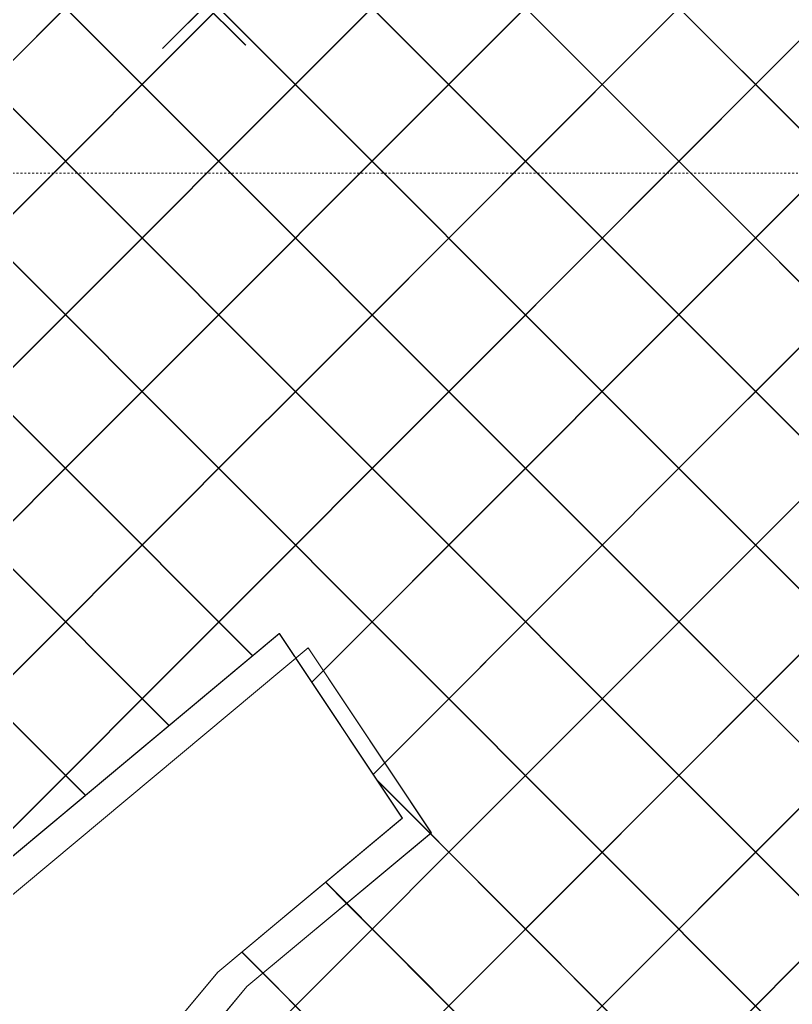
# Model space of a CAD drawing. Header units: millimetres. Extents: x -12186 to 152825, y -4386 to 9463.
# Drawn here: x 68586 to 68981, y 2381 to 2883 of the extents above; entities that cross this region are included whole.
import ezdxf

# ---------------------------------------------------------------- set-up
doc = ezdxf.new("R2010")
doc.units = ezdxf.units.MM
doc.linetypes.add('1000 Dashed', pattern=[2, 1, -1])
for name, color, linetype, lineweight in [('A-FLOR-LEVL', 51, 'Continuous', 5), ('G-IMPT', 8, 'Continuous', 5), ('L-PLNT', 71, 'Continuous', 5)]:
    doc.layers.add(name, color=color, linetype=linetype, lineweight=lineweight)

# ---------------------------------------------------------------- blocks, each defined once
blk = doc.blocks.new('SVA_Shades of Green Tree - Australian_Tree_based_on_Leopard_Tree_2901-V313-Section B-B')
at = {"layer": 'G-IMPT'}
for p, q in [((21308.25, 2690.55), (21822.91, 3206.08)), ((21308.37, 2690.55), (21823.04, 3206.08)), ((21078.42, 2774.06), (21479.98, 3176.28)), ((21078.43, 2773.93), (21480.11, 3176.28)), ((21243.22, 2703.84), (21713.3, 3174.71)), ((21243.35, 2703.84), (21713.43, 3174.71)), ((21475.72, 2779.75), (21864.06, 3168.74)), ((21475.59, 2779.75), (21862.95, 3167.76)), ((21083.96, 2701.17), (21540.49, 3158.47)), ((21083.97, 2701.06), (21540.62, 3158.47)), ((21114.48, 2653.32), (21600.99, 3140.65)), ((21114.61, 2653.32), (21601.12, 3140.65)), ((21190.1, 2101.5), (22158.22, 3071.25)), ((21193.95, 2105.49), (22158.09, 3071.25)), ((21403.04, 2758.44), (21120.28, 3041.67)), ((21403.17, 2758.44), (21120.41, 3041.67)), ((21431.11, 2652.02), (21049.52, 3034.26)), ((21430.98, 2652.02), (21049.52, 3034.13)), ((21207.6, 2870.43), (21049.57, 3028.73)), ((21207.47, 2870.43), (21049.57, 3028.6)), ((21528.95, 2789.18), (21295.69, 3022.83)), ((21529.08, 2789.18), (21295.82, 3022.83)), ((21071.2, 2845.25), (21235.35, 3009.67)), ((21071.23, 2845.15), (21235.48, 3009.67)), ((21462.39, 2777.42), (21228.68, 3011.53)), ((21462.52, 2777.42), (21228.81, 3011.53)), ((21399.96, 2604.67), (21041.88, 2963.35)), ((21400.09, 2604.67), (21041.9, 2963.46)), ((21165.06, 2868.78), (21239.03, 2942.87)), ((21165.19, 2868.78), (21239.16, 2942.87)), ((21218.05, 2708.59), (21061.26, 2865.64)), ((21217.92, 2708.59), (21061.28, 2865.5)), ((21106.68, 2253.23), (21650.82, 2798.29)), ((21125.85, 2272.56), (21650.69, 2798.29)), ((21430.06, 2655.71), (21570.66, 2796.55)), ((21430.19, 2655.71), (21570.79, 2796.55)), ((21117.78, 2185.92), (21719.08, 2788.23)), ((21122.39, 2190.67), (21718.95, 2788.23)), ((21153.25, 2143.15), (21787.22, 2778.18)), ((21153.37, 2143.15), (21787.34, 2778.18)), ((21414.03, 2718.09), (21475.59, 2779.75)), ((21414.16, 2718.09), (21475.72, 2779.75)), ((21830.29, 2408.9), (21462.39, 2777.42)), ((21830.42, 2408.9), (21462.52, 2777.42)), ((21194.02, 2654.23), (21078.59, 2769.86)), ((21193.89, 2654.23), (21078.59, 2769.72)), ((21763.17, 2397.7), (21403.04, 2758.44)), ((21763.3, 2397.7), (21403.17, 2758.44)), ((21338.08, 2642.01), (21414.03, 2718.09)), ((21338.21, 2642.01), (21414.16, 2718.09)), ((21651.87, 2273.91), (21217.92, 2708.59)), ((21652, 2273.91), (21218.05, 2708.59)), ((21193.95, 2654.49), (21243.22, 2703.84)), ((21194.08, 2654.49), (21243.35, 2703.84)), ((21057.61, 2439.36), (21308.37, 2690.55)), ((21057.61, 2439.49), (21308.25, 2690.55)), ((21117.13, 2652.69), (21085.21, 2684.66)), ((21117.26, 2652.69), (21085.22, 2684.79)), ((21381.71, 2607.28), (21430.06, 2655.71)), ((21381.84, 2607.28), (21430.19, 2655.71)), ((21083.4, 2622.05), (21114.61, 2653.32)), ((21083.4, 2622.19), (21114.48, 2653.32)), ((21211.08, 2558.58), (21117.13, 2652.69)), ((21211.21, 2558.58), (21117.26, 2652.69)), ((21177.87, 2638.38), (21193.95, 2654.49)), ((21178, 2638.38), (21194.08, 2654.49)), ((21599.41, 2248.03), (21193.89, 2654.23)), ((21767.28, 2080), (21194.02, 2654.23)), ((21709.98, 2372.55), (21430.98, 2652.02)), ((21710.11, 2372.55), (21431.11, 2652.02)), ((21241.42, 2545.06), (21338.21, 2642.01)), ((21247.25, 2551.02), (21338.08, 2642.01)), ((21074.97, 2535.19), (21178, 2638.38)), ((21075, 2535.34), (21177.87, 2638.38)), ((21168.5, 2522.94), (21083.01, 2608.57)), ((21168.37, 2522.94), (21083.01, 2608.44)), ((21272.75, 2498.01), (21381.84, 2607.28)), ((21278.58, 2503.97), (21381.71, 2607.28)), ((21663.06, 2341.13), (21399.96, 2604.67)), ((21663.19, 2341.13), (21400.09, 2604.67)), ((21241.29, 2545.06), (21247.25, 2551.02)), ((21125.65, 2487.3), (21075.4, 2537.63)), ((21125.78, 2487.3), (21075.42, 2537.74)), ((21272.62, 2498.01), (21278.58, 2503.97)), ((21301.8, 2467.71), (21274.76, 2494.8)), ((21727.46, 2041.47), (21274.89, 2494.8)), ((21727.33, 2041.47), (21301.8, 2467.71)), ((21259.09, 2432.07), (21248.31, 2442.86)), ((21724.36, 1966.14), (21248.44, 2442.86)), ((21724.23, 1966.14), (21259.09, 2432.07)), ((21216.37, 2396.43), (21205.59, 2407.22)), ((21368.46, 2244.21), (21205.72, 2407.22)), ((21368.34, 2244.21), (21216.37, 2396.43))]:
    blk.add_line(p, q, dxfattribs=at)
at = {"layer": 'G-IMPT', "flags": 128}
for points in [[(21057.34, 2430.19), (21224.85, 2569.95), (21287.67, 2475.6), (21193.43, 2396.96), (21114.9, 2302.61), (21099.19, 2208.25), (21177.73, 2113.89), (21224.85, 2066.71)], [(21057.35, 2430.3), (21224.72, 2569.95), (21232.54, 2558.21)], [(21233.19, 2557.24), (21287.54, 2475.6), (21193.3, 2396.96), (21114.77, 2302.61), (21099.06, 2208.25), (21122.35, 2180.27)]]:
    blk.add_lwpolyline(points, dxfattribs=at)
at = {"layer": 'L-PLNT'}
for p, q in [((21057.64, 2410.76), (21239.57, 2562.56)), ((21239.52, 2562.56), (21057.64, 2410.8)), ((21302.35, 2468.2), (21239.52, 2562.56)), ((21239.52, 2562.56), (21239.57, 2562.56)), ((21239.57, 2562.56), (21302.39, 2468.2)), ((21302.39, 2468.2), (21208.15, 2389.57)), ((21208.15, 2389.61), (21302.35, 2468.2)), ((21302.35, 2468.2), (21302.39, 2468.2)), ((21129.58, 2295.21), (21208.11, 2389.57)), ((21208.15, 2389.57), (21129.62, 2295.21)), ((21208.11, 2389.57), (21208.15, 2389.57))]:
    blk.add_line(p, q, dxfattribs=at)

msp = doc.modelspace()

# ---------------------------------------------------------------- linework, layer by layer
at = {"layer": 'A-FLOR-LEVL', "linetype": '1000 Dashed'}
msp.add_line((40316.76, 2805), (71229.08, 2805), dxfattribs=at)

# ---------------------------------------------------------------- block references
at = {"layer": 'L-PLNT'}
msp.add_blockref('SVA_Shades of Green Tree - Australian_Tree_based_on_Leopard_Tree_2901-V313-Section B-B', (47494.18, 0), dxfattribs=at)

doc.saveas('drawing.dxf')
